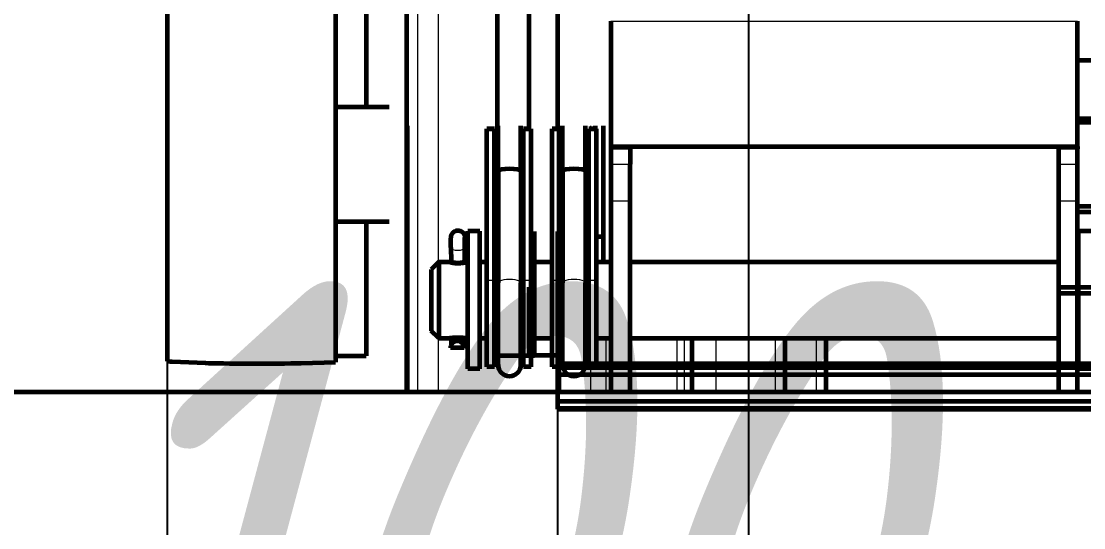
# Model space of a CAD drawing. Header units: millimetres. Extents: x 0 to 840, y 0 to 594.
# Drawn here: x 59.73 to 68.99, y 410.29 to 414.71 of the extents above; entities that cross this region are included whole.
import ezdxf

# ---------------------------------------------------------------- set-up
doc = ezdxf.new("R2010")
doc.units = ezdxf.units.MM
doc.linetypes.add('K5LT_BASIC', pattern=[0])
doc.linetypes.add('K5LT_THIN', pattern=[0])
doc.layers.add('Системный слой', color=7, linetype='Continuous')
doc.styles.add('KDIMTEXTSTYLE', font='GOST_AU.SHX', dxfattribs={"width": 0.96, "oblique": 15, "height": 5})
doc.dimstyles.new('KDIMSTYLE (0.07)', dxfattribs={"dimtxt": 5, "dimasz": 1, "dimexe": 2, "dimexo": 0, "dimgap": 1, "dimtad": 1, "dimlfac": 15, "dimtxsty": 'KDIMTEXTSTYLE', "dimsah": 1, "dimcen": 0, "dimdle": 1, "dimadec": 0, "dimazin": 0, "dimtfac": 0.667, "dimtmove": 0, "dimatfit": 3, "dimfxl": 1, "dimtvp": 1, "dimtolj": 1, "dimtzin": 0, "dimarcsym": 0})

# ---------------------------------------------------------------- blocks, each defined once
blk = doc.blocks.new('U0')
at = {"layer": 'Системный слой', "color": 5, "linetype": 'K5LT_BASIC', "lineweight": 60, "true_color": 0x0000ff}
blk.add_line((51.363, 411.4781), (246.1089, 411.4781), dxfattribs=at)
blk = doc.blocks.new('KDIMARROW_01')
at = {"layer": 'Системный слой'}
blk.add_hatch(color=0, dxfattribs=at).paths.add_polyline_path([(0, 0), (-5, 0.6583), (-4.5, 0), (-5, -0.6583)])
at = {"layer": 'Системный слой', "color": 0, "linetype": 'K5LT_THIN', "lineweight": 18}
for p, q in [((-4.5, 0), (-5, 0.6583)), ((-5, 0.6583), (0, 0)), ((0, 0), (-5, -0.6583)), ((-5, -0.6583), (-4.5, 0)), ((0, 0), (-1, 0))]:
    blk.add_line(p, q, dxfattribs=at)
blk = doc.blocks.new('KDIMARROW_02')
at = {"layer": 'Системный слой'}
blk.add_hatch(color=0, dxfattribs=at).paths.add_polyline_path([(4.5, 0), (5, 0.6583), (0, 0), (5, -0.6583)])
at = {"layer": 'Системный слой', "color": 0, "linetype": 'K5LT_THIN', "lineweight": 18}
for p, q in [((5, 0.6583), (0, 0)), ((4.5, 0), (5, 0.6583)), ((0, 0), (-1, 0)), ((0, 0), (5, -0.6583)), ((0, 0), (7, 0)), ((5, -0.6583), (4.5, 0))]:
    blk.add_line(p, q, dxfattribs=at)

msp = doc.modelspace()

# ---------------------------------------------------------------- linework, layer by layer
at = {"layer": 'Системный слой', "color": 5, "linetype": 'K5LT_BASIC', "lineweight": 60, "true_color": 0x0000ff}
for p, q in [((61.00305, 512.31632), (61.00305, 411.74583)), ((62.46971, 512.30589), (62.46971, 411.73474)), ((63.87945, 413.73968), (63.87945, 445.75139)), ((64.15418, 445.75139), (64.15418, 413.77201)), ((64.40262, 445.75139), (64.40262, 413.77201)), ((62.73638, 445.61806), (62.73638, 413.95986)), ((63.0917, 411.47806), (63.0917, 421.29462)), ((64.86929, 414.71017), (64.86929, 413.61684)), ((68.93595, 414.71017), (68.93595, 414.71106)), ((68.93595, 413.61684), (68.93595, 414.71017)), ((148.73595, 414.36671), (68.93595, 414.36671)), ((62.93595, 413.95986), (62.46971, 413.95986)), ((148.73595, 413.85986), (68.93595, 413.85986)), ((69.26929, 413.82653), (68.93595, 413.82653)), ((63.85478, 413.77201), (63.78812, 413.77201)), ((63.78812, 413.77201), (63.78812, 413.77189)), ((63.78812, 412.45095), (63.78812, 413.77189)), ((63.78812, 413.77189), (63.85478, 413.77189)), ((63.85478, 413.77189), (63.85478, 413.77201)), ((63.85478, 412.45095), (63.85478, 413.77189)), ((63.88525, 413.40636), (63.88525, 413.79684)), ((64.08525, 413.40636), (64.08525, 413.79684)), ((64.17478, 413.77201), (64.10812, 413.77201)), ((64.10812, 413.77201), (64.10812, 413.77189)), ((64.10812, 412.45095), (64.10812, 413.77189)), ((64.10812, 413.77189), (64.17478, 413.77189)), ((64.17478, 413.77189), (64.17478, 413.77201)), ((64.17478, 412.45095), (64.17478, 413.77189)), ((64.42304, 413.77201), (64.35637, 413.77201)), ((64.35637, 413.77201), (64.35637, 413.77189)), ((64.35637, 412.45095), (64.35637, 413.77189)), ((64.35637, 413.77189), (64.42304, 413.77189)), ((64.42304, 413.77189), (64.42304, 413.77201)), ((64.42304, 412.45095), (64.42304, 413.77189)), ((64.44724, 413.40636), (64.44724, 413.79684)), ((64.64724, 413.40636), (64.64724, 413.79684)), ((64.74304, 413.77201), (64.67637, 413.77201)), ((64.67637, 413.77201), (64.67637, 413.77189)), ((64.67637, 412.45095), (64.67637, 413.77189)), ((64.67637, 413.77189), (64.74304, 413.77189)), ((64.73595, 413.77201), (64.73595, 413.79684)), ((64.74304, 413.77189), (64.74304, 413.77201)), ((64.74304, 412.45095), (64.74304, 413.77189)), ((64.80262, 413.79684), (64.80262, 412.61086)), ((64.64841, 413.71252), (64.64725, 413.709)), ((64.86929, 413.61684), (68.93595, 413.61684)), ((64.86929, 413.61684), (64.86929, 413.59684)), ((64.86929, 413.59684), (64.86929, 413.59681)), ((64.86929, 413.59681), (64.86929, 413.46342)), ((65.03595, 413.61684), (65.03595, 413.59684)), ((65.03595, 413.59681), (65.03595, 413.59684)), ((65.03595, 413.59681), (65.03595, 413.46342)), ((68.76929, 413.61684), (68.76929, 413.59684)), ((68.76929, 413.59684), (68.76929, 413.59681)), ((68.76929, 413.59681), (68.76929, 413.46342)), ((68.93595, 413.61684), (68.93595, 413.59684)), ((68.93595, 413.59681), (68.93595, 413.59684)), ((68.93595, 413.46342), (68.93595, 413.59681)), ((64.86929, 413.46342), (64.86929, 413.14342)), ((65.03595, 413.14342), (65.03595, 413.46342)), ((68.76929, 413.46342), (68.76929, 413.14342)), ((68.93595, 413.14342), (68.93595, 413.46342)), ((63.88525, 413.40636), (63.88525, 412.42791)), ((64.08525, 413.40636), (64.08525, 412.42791)), ((64.44724, 413.40636), (64.44724, 412.42791)), ((64.64724, 413.40636), (64.64724, 412.42791)), ((64.86929, 413.14342), (64.86929, 411.47744)), ((65.03595, 411.47744), (65.03595, 413.14342)), ((68.76929, 413.14342), (68.76929, 411.47744)), ((68.93595, 411.47744), (68.93595, 413.14342)), ((69.26929, 413.09319), (68.93595, 413.09319)), ((148.73595, 413.04576), (68.93595, 413.04576)), ((62.93595, 412.95986), (62.46971, 412.95986)), ((62.73638, 412.95986), (62.73638, 411.79163)), ((63.62159, 411.67752), (63.62159, 412.87752)), ((63.72825, 412.87752), (63.62159, 412.87752)), ((63.72825, 411.67752), (63.72825, 412.87752)), ((64.20262, 412.12653), (64.20262, 412.87653)), ((64.40262, 412.87653), (64.40262, 412.38694)), ((69.05044, 412.87752), (68.94377, 412.87752)), ((68.94377, 412.46651), (68.94377, 412.87752)), ((63.47505, 412.73783), (63.47595, 412.61795)), ((63.59594, 412.61816), (63.59504, 412.73824)), ((63.59686, 412.74241), (63.59596, 412.61818)), ((63.59596, 412.61799), (63.59687, 412.74201)), ((63.87945, 411.79319), (63.87945, 412.75621)), ((63.36929, 412.61086), (63.30262, 412.54419)), ((63.36929, 412.61086), (63.46372, 412.61086)), ((63.36929, 412.61086), (63.36929, 411.94419)), ((63.47595, 412.61798), (63.47595, 412.60634)), ((63.47597, 412.61826), (63.47597, 412.60633)), ((63.59596, 412.61818), (63.59594, 412.61818)), ((63.59594, 412.60633), (63.59594, 412.61816)), ((63.59596, 412.61818), (63.59596, 412.60634)), ((63.59596, 412.60634), (63.59596, 412.61801)), ((63.60818, 412.61086), (63.62159, 412.61086)), ((63.72825, 412.61086), (63.78812, 412.61086)), ((64.17478, 412.61086), (64.35637, 412.61086)), ((64.74304, 412.61086), (64.86929, 412.61086)), ((65.03595, 412.61086), (68.76929, 412.61086)), ((68.93595, 412.61086), (68.94377, 412.61086)), ((63.30262, 412.54419), (63.30262, 412.01086)), ((63.78812, 411.69419), (63.78812, 412.45095)), ((63.85478, 411.69419), (63.85478, 412.45095)), ((63.88525, 411.7144), (63.88525, 412.42791)), ((64.08525, 411.7144), (64.08525, 412.42791)), ((64.10812, 411.69419), (64.10812, 412.45095)), ((64.17478, 411.69419), (64.17478, 412.45095)), ((64.35637, 411.69419), (64.35637, 412.45095)), ((64.42304, 411.69419), (64.42304, 412.45095)), ((64.44724, 411.7144), (64.44724, 412.42791)), ((64.64724, 411.7144), (64.64724, 412.42791)), ((64.67637, 411.69419), (64.67637, 412.45095)), ((64.74304, 411.69419), (64.74304, 412.45095)), ((68.94377, 411.67752), (68.94377, 412.46651)), ((64.15418, 412.38981), (64.15418, 411.79319)), ((64.40262, 412.38694), (64.40262, 412.37078)), ((64.40262, 412.37078), (64.40262, 412.33756)), ((64.40262, 412.33756), (64.40262, 412.33466)), ((64.40262, 412.33466), (64.40262, 411.72205)), ((148.73595, 412.38694), (68.76929, 412.38694)), ((148.73595, 412.33466), (68.76929, 412.33466)), ((64.20262, 411.79319), (64.20262, 412.12653)), ((63.36929, 411.94419), (63.30262, 412.01086)), ((63.36929, 411.94419), (63.46372, 411.94419)), ((63.48056, 411.89516), (63.47565, 411.8839)), ((63.47595, 411.9455), (63.47595, 411.88459)), ((63.47597, 411.94551), (63.47597, 411.88463)), ((63.59063, 411.85986), (63.59594, 411.87203)), ((63.59594, 411.87203), (63.59594, 411.9455)), ((63.59596, 411.87205), (63.59594, 411.87205)), ((63.59596, 411.87309), (63.59596, 411.9455)), ((63.59596, 411.9455), (63.59596, 411.87205)), ((63.59596, 411.87205), (63.60403, 411.89056)), ((63.60818, 411.94419), (63.62159, 411.94419)), ((63.72825, 411.94419), (63.78812, 411.94419)), ((64.17478, 411.94419), (64.35637, 411.94419)), ((64.74304, 411.94419), (64.86929, 411.94419)), ((65.03595, 411.94419), (68.76929, 411.94419)), ((65.57783, 411.47806), (65.57783, 411.94419)), ((66.3865, 411.47806), (66.3865, 411.94419)), ((66.74587, 411.47806), (66.74587, 411.94419)), ((68.93595, 411.94419), (68.94377, 411.94419)), ((62.46971, 411.79163), (62.73638, 411.79163)), ((63.59063, 411.85986), (63.47065, 411.85993)), ((63.87945, 411.79319), (63.89919, 411.79319)), ((63.88525, 411.7144), (63.88525, 411.80992)), ((63.89919, 411.79319), (63.9735, 411.79319)), ((63.9735, 411.79319), (64.15418, 411.79319)), ((64.08525, 411.7144), (64.08525, 411.80012)), ((64.15418, 411.79319), (64.20262, 411.79319)), ((64.40262, 411.79319), (64.20262, 411.79319)), ((64.44724, 411.7144), (64.44724, 411.80199)), ((64.64724, 411.7144), (64.64724, 411.80834)), ((61.04677, 411.74198), (61.33474, 411.72994)), ((62.17091, 411.7278), (62.46971, 411.73474)), ((63.85478, 411.69419), (63.78812, 411.69419)), ((64.17478, 411.69419), (64.10812, 411.69419)), ((64.42304, 411.69419), (64.35637, 411.69419)), ((64.40262, 411.72205), (64.40262, 411.68585)), ((148.73595, 411.72205), (64.40262, 411.72205)), ((148.73595, 411.68585), (64.40262, 411.68585)), ((64.40262, 411.68585), (64.40262, 411.65885)), ((64.74304, 411.69419), (64.67637, 411.69419)), ((63.72825, 411.67752), (63.62159, 411.67752)), ((64.40262, 411.65885), (64.40262, 411.62862)), ((64.40262, 411.62862), (148.73595, 411.62862)), ((64.40262, 411.62862), (64.40262, 411.60516)), ((64.40262, 411.60516), (64.40262, 411.39188)), ((69.05044, 411.67752), (68.94377, 411.67752)), ((63.0917, 411.47806), (63.11141, 411.47806)), ((63.11141, 411.47806), (63.18567, 411.47806)), ((63.18567, 411.47806), (63.3663, 411.47806)), ((63.3663, 411.47806), (64.43354, 411.47806)), ((64.43354, 411.47806), (64.69302, 411.47806)), ((64.69302, 411.47806), (64.69359, 411.47806)), ((64.69302, 411.47806), (64.69359, 411.47806)), ((64.69359, 411.47806), (64.82702, 411.47806)), ((64.82702, 411.47806), (64.86929, 411.47806)), ((64.86929, 411.47744), (65.03595, 411.47744)), ((64.86929, 411.47744), (65.03595, 411.47744)), ((65.03595, 411.47806), (65.44579, 411.47806)), ((65.44579, 411.47806), (65.51181, 411.47806)), ((65.51181, 411.47806), (65.57783, 411.47806)), ((65.57783, 411.47806), (65.78566, 411.47806)), ((65.78566, 411.47806), (66.30417, 411.47806)), ((66.30417, 411.47806), (66.3865, 411.47806)), ((66.3865, 411.47806), (66.66003, 411.47806)), ((66.66003, 411.47806), (66.74587, 411.47806)), ((68.76929, 411.47744), (68.93595, 411.47744)), ((68.76929, 411.47744), (68.93595, 411.47744)), ((148.73595, 411.39188), (64.40262, 411.39188)), ((64.40262, 411.39188), (64.40262, 411.35175)), ((64.40262, 411.35175), (64.40262, 411.33409)), ((64.40262, 411.33409), (148.73595, 411.33409)), ((64.40262, 411.33409), (64.40262, 411.32674)), ((64.40262, 411.32674), (148.73595, 411.32674))]:
    msp.add_line(p, q, dxfattribs=at)
at = {"layer": 'Системный слой', "color": 7, "linetype": 'K5LT_THIN', "lineweight": 18}
for p, q in [((63.18567, 411.47806), (63.18567, 421.29462)), ((63.3663, 412.60787), (63.3663, 421.29462)), ((64.86929, 414.71017), (68.93595, 414.71017)), ((63.11141, 411.47806), (63.11141, 413.79684)), ((64.43354, 413.74702), (64.43354, 413.79684)), ((64.69302, 413.77201), (64.69302, 413.79684)), ((64.69359, 413.77201), (64.69359, 413.79684)), ((65.03595, 413.59684), (64.86929, 413.59684)), ((64.86929, 413.59681), (65.03595, 413.59681)), ((68.93595, 413.59684), (68.76929, 413.59684)), ((68.76929, 413.59681), (68.93595, 413.59681)), ((64.86929, 413.46342), (65.03595, 413.46342)), ((68.76929, 413.46342), (68.93595, 413.46342)), ((64.86929, 413.14342), (65.03595, 413.14342)), ((68.76929, 413.14342), (68.93595, 413.14342)), ((63.59686, 412.74241), (63.59501, 412.74241)), ((63.78812, 412.45095), (63.85478, 412.45095)), ((64.10812, 412.45095), (64.17478, 412.45095)), ((64.35637, 412.45095), (64.42304, 412.45095)), ((64.67637, 412.45095), (64.74304, 412.45095)), ((63.3663, 411.47806), (63.3663, 411.94717)), ((64.82702, 411.47806), (64.82702, 411.94419)), ((65.44579, 411.47806), (65.44579, 411.94419)), ((65.51181, 411.47806), (65.51181, 411.94419)), ((65.78566, 411.47806), (65.78566, 411.94419)), ((66.30417, 411.47806), (66.30417, 411.94419)), ((66.66003, 411.47806), (66.66003, 411.94419)), ((64.43354, 411.47806), (64.43354, 411.77802)), ((64.69302, 411.47806), (64.69302, 411.69419)), ((64.69359, 411.47806), (64.69359, 411.69419))]:
    msp.add_line(p, q, dxfattribs=at)
at = {"layer": 'Системный слой', "color": 5, "linetype": 'K5LT_BASIC', "lineweight": 60, "true_color": 0x0000ff}
for centre, radius, start, end in [((64.35034, 413.86403), 0.49153, 197.95308, 198.872859), ((64.60262, 412.67851), 0.53333, 212.772971, 215.096801), ((64.00262, 412.25688), 0.2, 0, 35.096801), ((63.98145, 411.72752), 0.12667, 139.418562, 180), ((63.98145, 411.72752), 0.12667, 0, 34.968697), ((64.5497, 411.72752), 0.12667, 143.990874, 180), ((64.5497, 411.72752), 0.12667, 0, 39.643953), ((63.98525, 411.7144), 0.1, 180, 0), ((64.54724, 411.7144), 0.1, 180, 0)]:
    msp.add_arc(centre, radius, start, end, dxfattribs=at)
for centre, major_axis, ratio, start_param, end_param in [((63.98145, 413.76207), (0.12667, 0), 0.2980801, 3.1415927, 3.8498724), ((63.98145, 413.76198), (-0.12667, 0), 0.2972953, 0, 0.7082797), ((63.98145, 413.76207), (0.12667, 0), 0.2980801, 5.6728664, 6.2831853), ((63.98145, 413.76198), (0.12667, 0), 0.2972953, 5.6728664, 6.2831853), ((64.5497, 413.76207), (0.12667, 0), 0.2980801, 3.1415927, 3.7700705), ((64.5497, 413.76198), (-0.12667, 0), 0.2972953, 0, 0.6284778), ((64.5497, 413.76207), (0.12667, 0), 0.2980801, 5.5912678, 6.2831853), ((64.5497, 413.76198), (0.12667, 0), 0.2972953, 5.5912678, 6.2831853), ((63.98145, 413.68376), (-0.12667, 0), 0.3622911, -0.7082797, -0.677367), ((63.98145, 413.76207), (0.19333, 0), 0.2980801, 4.1765912, 4.1915688), ((64.5497, 413.68376), (-0.12667, 0), 0.3622911, 3.8189596, 3.8335102), ((64.5497, 413.76207), (0.19333, 0), 0.2980801, -1.0419953, -1.0349986), ((63.98525, 413.40636), (-0.1, 0), 0.1518851, 3.1415927, 6.2831853), ((64.54724, 413.40636), (-0.1, 0), 0.1518851, 3.1415927, 6.2831853), ((63.59595, 412.76473), (-0.00004, -0.06), 0.0165887, 3.1415927, 5.1696268), ((63.59595, 412.76473), (-0.00004, -0.06), 0.0165887, 1.1896668, 3.1415927), ((64.86929, 412.83343), (-0.13333, 0), 0.000411, 0.3274369, 1.0471976), ((63.53595, 412.61819), (0.06, 0.00023), 0.250569, 3.1425361, 6.2656404), ((63.53595, 412.61819), (0.06, 0.00023), 0.250569, 3.1406492, 3.1425361), ((63.53596, 412.61822), (0.06, -0.00022), 0.1744905, 0.0006351, 0.0172366), ((63.53596, 412.61822), (0.06, -0.00022), 0.1744905, 6.2825502, 6.2838204), ((63.53064, 411.8599), (-0.05499, 0.024), 0.9991385, 0, 0.4112256), ((63.53064, 411.8599), (-0.05499, 0.024), 0.9991385, 3.5528183, 6.2831853), ((63.53595, 411.87207), (-0.05884, 0.01228), 0.9577825, 3.3555062, 6.0858732), ((63.54404, 411.8906), (-0.05499, 0.024), 0.9991385, 3.5528183, 4.0775291), ((63.53596, 411.87209), (0.01274, 0.06102), 0.960816, 4.909701, 4.9263025), ((61.46971, 411.74583), (-0.46667, 0), 0.0194932, 0, 0.4363323), ((61.78789, 411.73406), (-0.5, 0), 0.0194932, 0.4363323, 2.443461)]:
    msp.add_ellipse(centre, major_axis=major_axis, ratio=ratio, start_param=start_param, end_param=end_param, dxfattribs=at)
at = {"layer": 'Системный слой', "color": 7, "linetype": 'K5LT_THIN', "lineweight": 18}
for centre, major_axis, ratio, start_param, end_param in [((63.53505, 412.73828), (-0.06, -0.00045), 0.4414106, 0, 3.1231043), ((63.53687, 412.74245), (-0.06, 0.00044), 0.371918, 3.1415927, 3.1594643), ((63.98145, 412.44104), (-0.12667, 0), 0.2972953, 0, 0.7082797), ((63.98525, 412.42791), (0.1, 0), 0.2972953, 0, 3.1415927), ((63.98145, 412.44104), (-0.12667, 0), 0.2972953, 2.5312738, 3.1415927), ((64.5497, 412.44104), (-0.12667, 0), 0.2972953, 0, 0.6284778), ((64.54724, 412.42791), (0.1, 0), 0.2972953, 0, 3.1415927), ((64.5497, 412.44104), (-0.12667, 0), 0.2972953, 2.4496751, 3.1415927)]:
    msp.add_ellipse(centre, major_axis=major_axis, ratio=ratio, start_param=start_param, end_param=end_param, dxfattribs=at)
at = {"layer": 'Системный слой', "color": 5, "linetype": 'K5LT_BASIC', "lineweight": 60, "true_color": 0x0000ff}
for points, knots in [([(63.47505, 412.73783), (63.47502, 412.74242), (63.47495, 412.7546), (63.47496, 412.77017), (63.47502, 412.78262), (63.47508, 412.79222), (63.47518, 412.80105), (63.4753, 412.80876), (63.47538, 412.81325), (63.47547, 412.8166), (63.47554, 412.81916), (63.47562, 412.82162), (63.47571, 412.82386), (63.47582, 412.82591), (63.47595, 412.82789), (63.47613, 412.83007), (63.47644, 412.8327), (63.47695, 412.83579), (63.47765, 412.83902), (63.47867, 412.84274), (63.47994, 412.8463), (63.48147, 412.84993), (63.48364, 412.85432), (63.48714, 412.85986), (63.49181, 412.86559), (63.49718, 412.87072), (63.50316, 412.87517), (63.50966, 412.87885), (63.51658, 412.8817), (63.5238, 412.88367), (63.53122, 412.88473), (63.53872, 412.88486), (63.54617, 412.88406), (63.55346, 412.88233), (63.56048, 412.87972), (63.56711, 412.87625), (63.57326, 412.87199), (63.57882, 412.86702), (63.58371, 412.86142), (63.58765, 412.85558), (63.59087, 412.84939), (63.59258, 412.84495), (63.59366, 412.84148), (63.59429, 412.83922), (63.59493, 412.83634), (63.59535, 412.83396), (63.59565, 412.83187), (63.59584, 412.83021), (63.59597, 412.82878), (63.59607, 412.82754), (63.59616, 412.82609), (63.59625, 412.82436), (63.59633, 412.82251), (63.59641, 412.82045), (63.59649, 412.81773), (63.59659, 412.81366), (63.59668, 412.80848), (63.59676, 412.80268), (63.59683, 412.79633), (63.59689, 412.7895), (63.59694, 412.77989), (63.59697, 412.76721), (63.59694, 412.75347), (63.59689, 412.74524), (63.59687, 412.74201)], [0, 0, 0, 0, 2.4377495, 6.0996369, 7.3196297, 8.5388039, 10.9751283, 12.1922159, 13.4082152, 14.136852, 14.845069, 15.553286, 16.261503, 16.96972, 17.677937, 18.386154, 19.094371, 19.5644603, 20.0345495, 20.7463572, 21.4581648, 21.8514406, 22.6379922, 23.8057279, 24.9827777, 26.165518, 27.3518741, 28.5405981, 29.7308937, 30.922219, 32.1141774, 33.3064533, 34.4987686, 35.69085, 36.8823963, 38.0730396, 39.2622873, 40.4494286, 41.6333635, 42.8122711, 43.8149316, 44.9719253, 45.0929564, 45.5847094, 46.0764623, 46.5682153, 46.9363777, 47.3045402, 47.6727027, 48.0408651, 48.4090276, 49.1539832, 49.8989387, 50.3222401, 51.1688429, 52.3792941, 53.5934255, 54.8094463, 56.0265524, 57.2444063, 58.4629096, 60.9021128, 63.3442051, 65, 65, 65, 65]), ([(63.46262, 412.61062), (63.46262, 412.61048), (63.46307, 412.61015), (63.46473, 412.60948), (63.4669, 412.60874), (63.47005, 412.60782), (63.4751, 412.6065), (63.48285, 412.60476), (63.49237, 412.60305), (63.50172, 412.60175), (63.50982, 412.60085), (63.51846, 412.60017), (63.52736, 412.59975), (63.53637, 412.59962), (63.54537, 412.59978), (63.55421, 412.60022), (63.56277, 412.60092), (63.57077, 412.60182), (63.578, 412.60284), (63.58498, 412.60402), (63.592, 412.60541), (63.59854, 412.60693), (63.60332, 412.60823), (63.60665, 412.60927), (63.60876, 412.61009), (63.60929, 412.61048), (63.60929, 412.61062)], [0, 0, 0, 0, 1.296516, 2.0973999, 2.9444981, 3.9292969, 4.9315013, 6.5402707, 8.3192876, 9.3240717, 10.384074, 11.4418402, 12.4961983, 13.5492627, 14.6006581, 15.6516803, 16.7020036, 17.7521226, 18.7481821, 19.6904479, 20.879279, 22.2559791, 23.5756715, 24.5375145, 25.7251792, 27, 27, 27, 27]), ([(63.47595, 412.60954), (63.47319, 412.6099), (63.46929, 412.61039), (63.46558, 412.61078), (63.46421, 412.61086), (63.46372, 412.61086)], [0, 0, 0, 0, 2.6951661, 4.417346, 6, 6, 6, 6]), ([(63.60818, 412.61086), (63.60765, 412.61086), (63.60639, 412.61078), (63.60276, 412.61041), (63.59907, 412.60994), (63.59596, 412.60955)], [0, 0, 0, 0, 1.7282181, 2.971699, 6, 6, 6, 6]), ([(63.60818, 411.94419), (63.60785, 411.94419), (63.6068, 411.94423), (63.60442, 411.94446), (63.60007, 411.94497), (63.59474, 411.94566), (63.58836, 411.94646), (63.58253, 411.94713), (63.57564, 411.94785), (63.56803, 411.94853), (63.56009, 411.94909), (63.55216, 411.94949), (63.54442, 411.94974), (63.53681, 411.94983), (63.52924, 411.94977), (63.52164, 411.94957), (63.51393, 411.94921), (63.50617, 411.94871), (63.49862, 411.94808), (63.49165, 411.94738), (63.48397, 411.94652), (63.47761, 411.94572), (63.47231, 411.94504), (63.46857, 411.94458), (63.46558, 411.94426), (63.46421, 411.94419), (63.46372, 411.94419)], [0, 0, 0, 0, 0.7496588, 1.9605166, 3.036, 4.8468978, 5.7835417, 6.8508417, 7.9828743, 9.1534961, 10.2979318, 11.3723074, 12.4026046, 13.3882157, 14.3730231, 15.3807099, 16.4120533, 17.5085499, 18.6466876, 19.7664743, 20.8263376, 22.6334072, 23.5826808, 24.6655982, 25.8820768, 27, 27, 27, 27])]:
    msp.add_open_spline(points, degree=3, knots=knots, dxfattribs=at)
for points in [[(63.46372, 412.61086), (63.46299, 412.61086), (63.46262, 412.61078), (63.46262, 412.61062)], [(63.60929, 412.61062), (63.60929, 412.61078), (63.60892, 412.61086), (63.60818, 412.61086)]]:
    msp.add_open_spline(points, degree=3, dxfattribs=at)

# ---------------------------------------------------------------- block references
at = {"layer": 'Системный слой'}
msp.add_blockref('U0', (0, 0), dxfattribs=at)

# ---------------------------------------------------------------- dimensions: what is measured, and where the dimension line sits
at = {"layer": 'Системный слой', "color": 7}
msp.add_linear_dim(base=(35.79523, 548.52309), p1=(62.98689, 411.46667), p2=(66.39331, 548.52309), angle=90, location=(35.79523, 479.99488), text='\\H5.0;\\W0.965;\\Q15;\\H5.0;\\W0.965;\\Q15;\\Q15;H', dimstyle='KDIMSTYLE (0.07)', override={"dimexo": 0, "dimblk1": 'KDIMARROW_01', "dimblk2": 'KDIMARROW_01', "dimse1": 0, "dimse2": 0, "dimclrt": 7, "dimtolj": 1}, dxfattribs=at).render()
for base, p1, p2, text, override in [((64.40262, 377.82652), (233.86929, 421.15173), (64.40262, 421.15173), '\\H5.0;\\W0.965;\\Q15;\\H5.0;\\W0.965;\\Q15;\\Q15;B+50\\X\\H5.0;\\W0.965;\\Q15;\\Q15;ширина полотна', {"dimexo": 0, "dimblk1": 'KDIMARROW_01', "dimblk2": 'KDIMARROW_01', "dimse1": 0, "dimse2": 0, "dimclrt": 7, "dimtolj": 1}), ((66.06929, 400.27495), (232.20262, 419.61839), (66.06929, 418.77381), '\\H5.0;\\W0.965;\\Q15;\\H5.0;\\W0.965;\\Q15;\\Q15;B\\X\\H5.0;\\W0.965;\\Q15;\\Q15;ширина проема', {"dimexo": 0, "dimblk1": 'KDIMARROW_01', "dimblk2": 'KDIMARROW_01', "dimse1": 0, "dimse2": 0, "dimclrt": 7, "dimtolj": 1}), ((66.06929, 400.27495), (61.00305, 417.86936), (66.06929, 418.09962), '\\H5.0;\\W0.965;\\Q15;\\H5.0;\\W0.965;\\Q15;\\Q15;100\\X\\H5.0;\\W0.965;\\Q15;\\Q15;min', {"dimexo": 0, "dimblk1": 'KDIMARROW_02', "dimblk2": 'KDIMARROW_02', "dimse1": 0, "dimse2": 0, "dimclrt": 7, "dimtolj": 1})]:
    msp.add_linear_dim(base=base, p1=p1, p2=p2, text=text, dimstyle='KDIMSTYLE (0.07)', override=override, dxfattribs=at).render()

doc.saveas('drawing.dxf')
